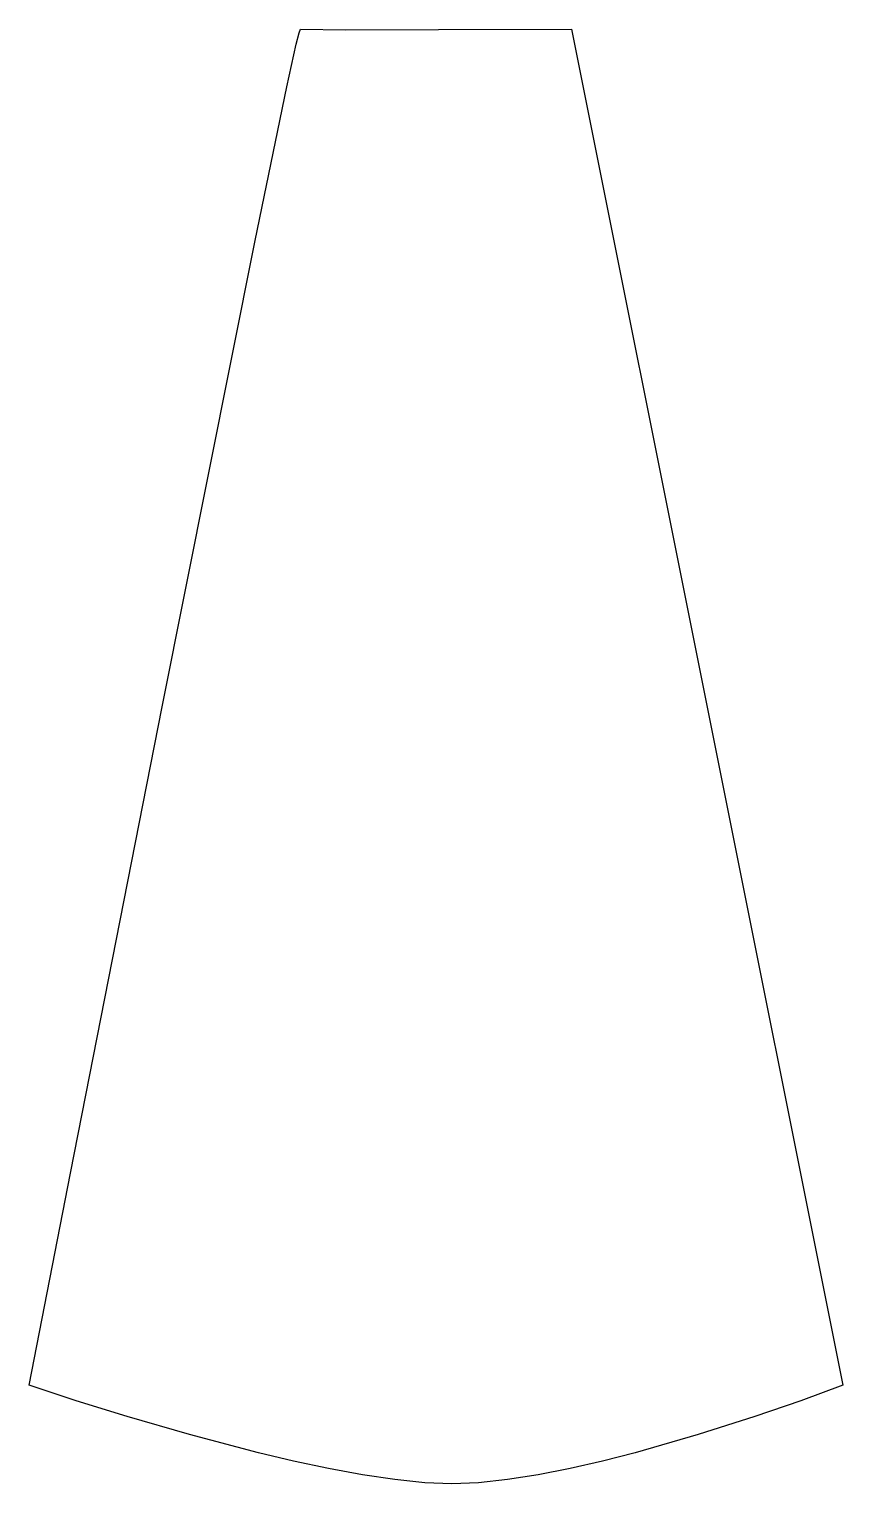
# Model space of a CAD drawing. Extents: x 600 to 800, y -132 to 225.
import ezdxf

# ---------------------------------------------------------------- set-up
doc = ezdxf.new("R2010")
doc.units = 0

msp = doc.modelspace()

# ---------------------------------------------------------------- linework, layer by layer
at = {"layer": 'Layer 1'}
for p, q in [((666.334355, 224.497084), (666.6649, 225.424)), ((666.6649, 225.424), (666.665, 225.424)), ((666.665, 225.424), (677.75121, 225.283387)), ((677.75121, 225.283387), (700.594434, 225.299011)), ((700.594434, 225.299011), (733.3343, 225.424)), ((733.3343, 225.424), (800.0008, -107.908)), ((663.345744, 211.196748), (665.655284, 221.735402)), ((665.655284, 221.735402), (666.334355, 224.497084)), ((655.580305, 173.481359), (663.345744, 211.196748)), ((632.737912, 58.882875), (655.580305, 173.481359)), ((610.192389, -55.778047), (632.737912, 58.882875)), ((599.9984, -107.908), (610.192389, -55.778047)), ((611.541856, -111.696438), (599.9984, -107.908)), ((800.0008, -107.908), (789.668844, -111.696437)), ((624.077021, -115.579586), (611.541856, -111.696438)), ((789.668844, -111.696437), (778.375466, -115.579586)), ((639.43745, -120.031), (624.077021, -115.579586)), ((778.375466, -115.579586), (764.43855, -120.031)), ((656.360373, -124.482414), (639.43745, -120.031)), ((764.43855, -120.031), (748.93914, -124.482414)), ((665.013153, -126.530538), (656.360373, -124.482414)), ((748.93914, -124.482414), (740.941326, -126.530538)), ((673.583019, -128.365563), (665.013153, -126.530538)), ((681.912122, -129.916454), (673.583019, -128.365563)), ((732.958281, -128.365562), (725.125135, -129.916454)), ((740.941326, -126.530538), (732.958281, -128.365562)), ((689.842618, -131.11218), (681.912122, -129.916454)), ((697.216659, -131.881706), (689.842618, -131.11218)), ((703.8764, -132.154), (697.216659, -131.881706)), ((710.449064, -131.881706), (703.8764, -132.154)), ((717.57702, -131.11218), (710.449064, -131.881706)), ((725.125135, -129.916454), (717.57702, -131.11218))]:
    msp.add_line(p, q, dxfattribs=at)

doc.saveas('drawing.dxf')
